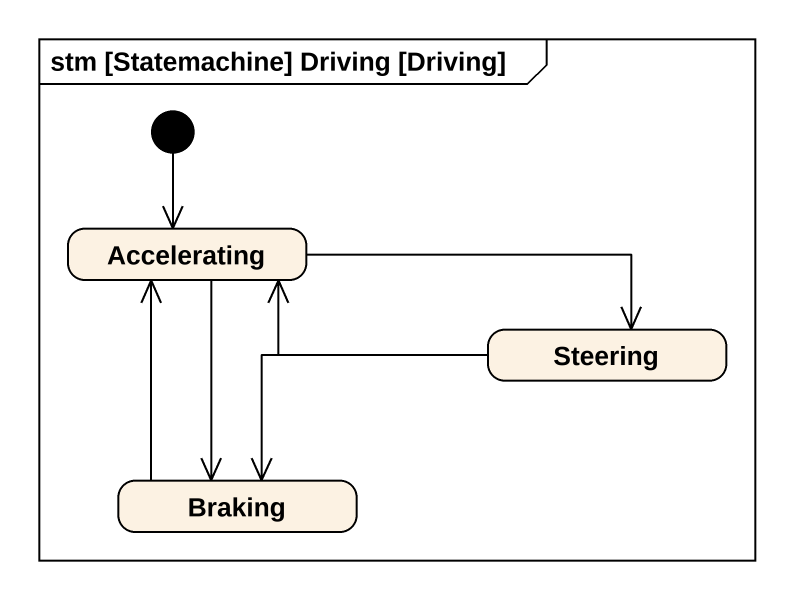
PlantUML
@startuml
mainframe stm [Statemachine] Driving [Driving]
hide empty description
state Accelerating
state Steering
state Braking
[*] --> Accelerating
Accelerating -right-> Steering
Accelerating --> Braking
Steering -left-> Accelerating
Steering -left-> Braking
Braking -up-> Accelerating
@enduml
